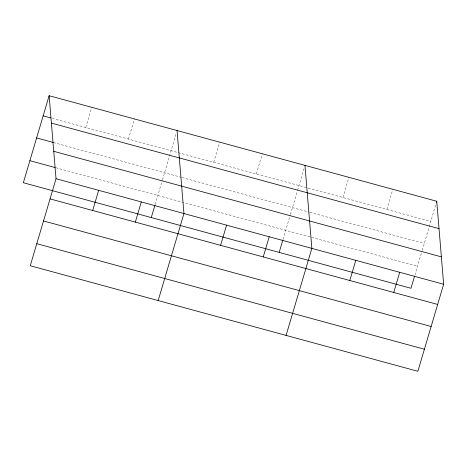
<?xml version="1.0" encoding="UTF-8"?>
<svg xmlns="http://www.w3.org/2000/svg" width="467" height="467" viewBox="0 0 467 467"><rect width="100%" height="100%" fill="white"/><g stroke="black" fill="none" stroke-linecap="round" stroke-linejoin="round"><path stroke-width="0.35" stroke-dasharray="2.33 1.75" d="M85.794 127.497L91.765 107.322M128.431 139.108L134.403 118.927M155.143 204.47L162.288 180.355M162.493 179.667L176.222 133.323M213.705 162.329L219.683 142.149M256.342 173.934L262.32 153.76M283.06 239.302L290.205 215.188M290.41 214.499L297.351 191.061M297.555 190.373L304.134 168.155M342.912 197.512L348.89 177.337M386.845 209.473L392.823 189.298M414.854 275.186L421.993 251.071M422.197 250.382L436.341 202.649M52.24 118.361L430.772 221.434M53.396 142.511L181.307 177.343M182.007 177.536L309.183 212.164M309.884 212.357L424.24 243.494M55.748 167.717L417.51 266.225"/><path stroke-width="0.7" d="M49.128 95.712L56.028 178.715L30.25 265.741L417.872 371.288L443.65 284.263L436.75 201.259L49.128 95.712L23.35 182.737L410.972 288.285L414.445 276.563M92.688 210.5L98.665 190.326M135.331 222.111L141.303 201.937M151.267 217.569L154.939 205.159M158.167 300.573L183.945 213.547L177.046 130.538M220.605 245.333L226.583 225.158M263.242 256.943L269.22 236.769M279.178 252.402L282.856 239.991M286.078 335.405L311.857 248.374L304.957 165.371M349.812 280.515L355.79 260.341M393.745 292.476L399.717 272.302M436.341 202.649L436.75 201.259M43.151 115.886L50.839 117.976M51.405 123.101L439.027 228.649M36.619 137.946L53.396 142.511M53.752 151.32L441.373 256.873M29.882 160.677L55.048 167.525M56.028 178.715L443.65 284.263M50.051 198.889L437.672 304.437M43.519 220.949L431.14 326.497M36.782 243.681L424.404 349.228"/></g></svg>
